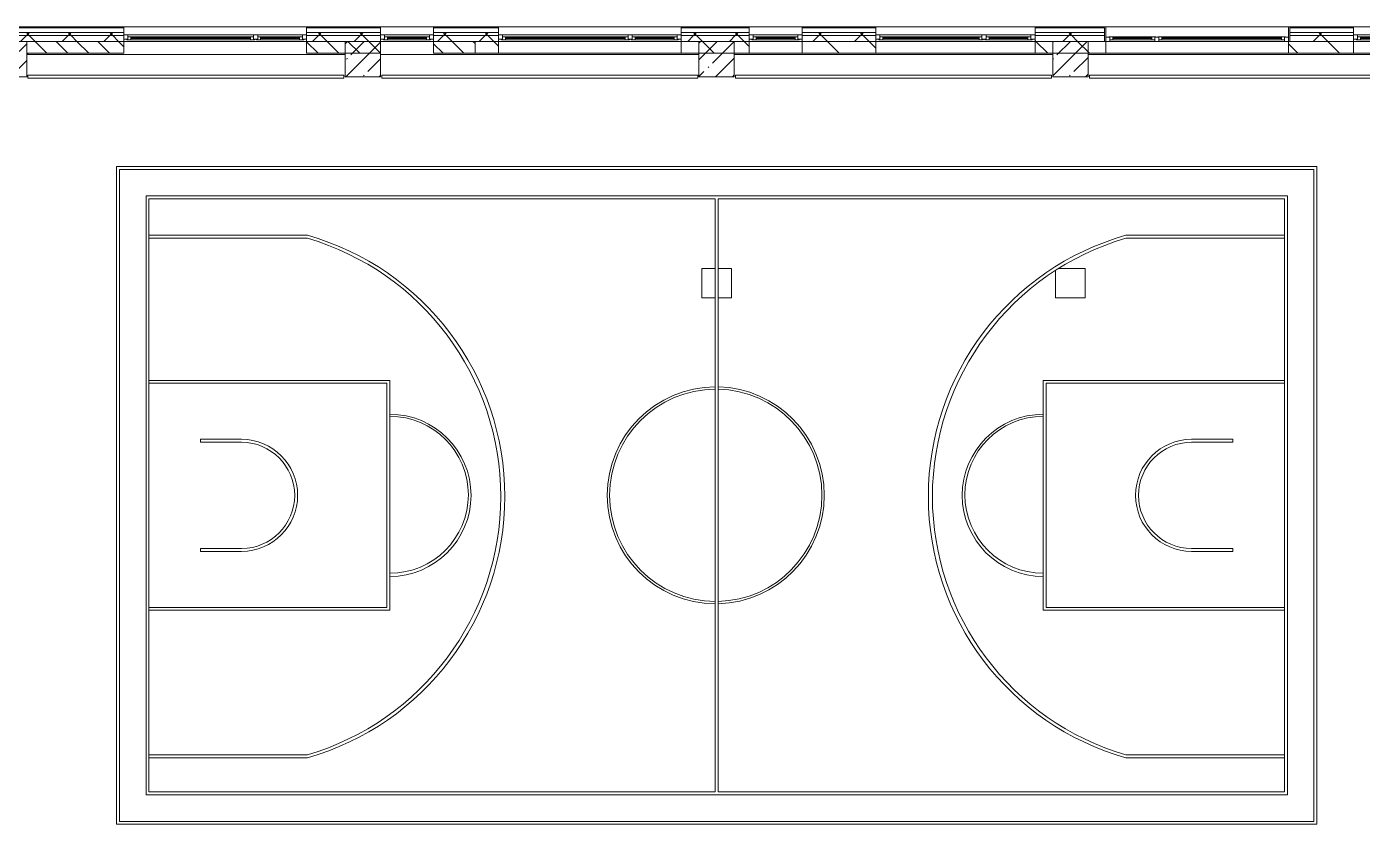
# Model space of a CAD drawing. Header units: millimetres. Extents: x 81548 to 272142, y -8553 to 29000.
# Drawn here: x 187892 to 210542, y 13824 to 27350 of the extents above; entities that cross this region are included whole.
import ezdxf

# ---------------------------------------------------------------- set-up
doc = ezdxf.new("R2010")
doc.units = ezdxf.units.MM
doc.linetypes.add('200_ШТРИХ__ш1_п0_6_', pattern=[800, 500, -300])
for name, color, linetype, lineweight in [('A-DETL-MBND-1', 7, '200_ШТРИХ__ш1_п0_6_', 9), ('A-GLAZ-3', 7, 'Continuous', 5), ('A-WALL', 7, 'Continuous', 9), ('A-WALL-3', 7, 'Continuous', 5), ('I-WALL-4', 7, 'Continuous', 5), ('S-COLS-3', 7, 'Continuous', 5)]:
    doc.layers.add(name, color=color, linetype=linetype, lineweight=lineweight)
doc.layers.add('A-FLOR-1', color=7, linetype='Continuous', lineweight=5, true_color=0xaaaaaa)
pattern_1 = [(45, (145131.5, 0), (-285.1231, 285.1231), []), (45, (145416.64, 0), (-285.1231, 285.1231), [504.031, -100.806, 16.764, -84.042])]
pattern_2 = [(45, (145131.5, 0), (-353.5534, 353.5534), []), (135, (145131.5, 0), (-353.5534, -353.5534), [])]

# ---------------------------------------------------------------- blocks, each defined once
blk = doc.blocks.new('BSC_Колонна _Прямоугольная - 600х600-V44-2_10_3_птичка')
at = {"layer": 'S-COLS-3'}
h = blk.add_hatch(dxfattribs=at)
h.set_pattern_fill('FP_73', color=256, style=0, pattern_type=2)
h.set_pattern_definition([(45, (-42460, -26800), (-285.123, 285.123), []), (45, (-42174.88, -26800), (-285.123, 285.123), [504.031, -100.806, 16.764, -84.042])])
h.paths.add_polyline_path([(-300, -300), (300, -300), (300, 300), (-300, 300)])
for p, q in [((300, 300), (-300, 300)), ((-300, 300), (-300, -300)), ((300, -300), (300, 300)), ((-300, -300), (300, -300))]:
    blk.add_line(p, q, dxfattribs=at)
blk = doc.blocks.new('120_Окно_СКБ_2Ст - 120_Окно_СКБ_2Ст 2700х2500 _мал створка справа_ 2-23206922-2_10_3_птичка')
at = {"layer": 'A-GLAZ-3'}
for p, q in [((-1350, -75), (-1350, -5)), ((-1350, -5), (-1280, -5)), ((1350, -5), (-1350, -5)), ((-1280, -75), (-1350, -75)), ((-1350, -75), (-1300, -75)), ((-1280, -75), (-1300, -75)), ((-1300, -75), (-1300, -85)), ((-1300, -85), (470, -85)), ((470, -85), (-1300, -85)), ((-1280, -5), (-1280, -75)), ((450, -35), (-1280, -35)), ((-1280, -35), (-1280, -75)), ((-1230, -85), (-1230, -35)), ((-1230, -55), (400, -55)), ((400, -65), (-1230, -65)), ((400, -85), (400, -35)), ((450, -75), (450, -5)), ((450, -5), (520, -5)), ((450, -75), (450, -35)), ((520, -75), (450, -75)), ((470, -75), (450, -75)), ((470, -75), (500, -75)), ((470, -85), (470, -75)), ((520, -75), (500, -75)), ((500, -75), (500, -85)), ((500, -85), (1300, -85)), ((1300, -85), (500, -85)), ((520, -5), (520, -75)), ((1280, -35), (520, -35)), ((520, -35), (520, -75)), ((570, -85), (570, -35)), ((570, -55), (1230, -55)), ((1230, -65), (570, -65)), ((1230, -85), (1230, -35)), ((1280, -75), (1280, -5)), ((1280, -5), (1350, -5)), ((1280, -75), (1280, -35)), ((1350, -75), (1280, -75)), ((1300, -75), (1280, -75)), ((1300, -75), (1350, -75)), ((1300, -85), (1300, -75)), ((1350, -5), (1350, -75))]:
    blk.add_line(p, q, dxfattribs=at)
blk = doc.blocks.new('120_Окно_СКБ_2Ст - 120_Окно_СКБ_2Ст 3100х2500 _мал_створка слева_ 2-19089248-2_10_3_птичка')
at = {"layer": 'A-GLAZ-3'}
for p, q in [((-1550, -75), (-1550, -5)), ((-1550, -5), (-1480, -5)), ((1550, -5), (-1550, -5)), ((-1480, -75), (-1550, -75)), ((-1550, -75), (-1500, -75)), ((-1480, -75), (-1500, -75)), ((-1500, -75), (-1500, -85)), ((-1500, -85), (670, -85)), ((670, -85), (-1500, -85)), ((-1480, -5), (-1480, -75)), ((650, -35), (-1480, -35)), ((-1480, -35), (-1480, -75)), ((-1430, -85), (-1430, -35)), ((-1430, -55), (600, -55)), ((600, -65), (-1430, -65)), ((600, -85), (600, -35)), ((650, -75), (650, -5)), ((650, -5), (720, -5)), ((650, -75), (650, -35)), ((720, -75), (650, -75)), ((670, -75), (650, -75)), ((670, -75), (700, -75)), ((670, -85), (670, -75)), ((720, -75), (700, -75)), ((700, -75), (700, -85)), ((700, -85), (1500, -85)), ((1500, -85), (700, -85)), ((720, -5), (720, -75)), ((1480, -35), (720, -35)), ((720, -35), (720, -75)), ((770, -85), (770, -35)), ((770, -55), (1430, -55)), ((1430, -65), (770, -65)), ((1430, -85), (1430, -35)), ((1480, -75), (1480, -5)), ((1480, -5), (1550, -5)), ((1480, -75), (1480, -35)), ((1550, -75), (1480, -75)), ((1500, -75), (1480, -75)), ((1500, -75), (1550, -75)), ((1500, -85), (1500, -75)), ((1550, -5), (1550, -75))]:
    blk.add_line(p, q, dxfattribs=at)
blk = doc.blocks.new('120_Окно_СКБ_1Ст - 120_Окно_СКБ_1Ст 900х2500_h_-19906774-2_10_3_птичка')
at = {"layer": 'A-GLAZ-3'}
for p, q in [((-450, -75), (-450, -5)), ((-450, -5), (-380, -5)), ((450, -5), (-450, -5)), ((-380, -75), (-450, -75)), ((-450, -75), (-400, -75)), ((-380, -75), (-400, -75)), ((-400, -75), (-400, -85)), ((-400, -85), (400, -85)), ((400, -85), (-400, -85)), ((-380, -5), (-380, -75)), ((380, -35), (-380, -35)), ((-380, -35), (-380, -75)), ((-330, -85), (-330, -35)), ((-330, -55), (330, -55)), ((330, -65), (-330, -65)), ((330, -85), (330, -35)), ((380, -75), (380, -5)), ((380, -5), (450, -5)), ((380, -75), (380, -35)), ((450, -75), (380, -75)), ((400, -75), (380, -75)), ((400, -75), (450, -75)), ((400, -85), (400, -75)), ((450, -5), (450, -75))]:
    blk.add_line(p, q, dxfattribs=at)
blk = doc.blocks.new('120_Окно_СКБ_2Ст - 120_Окно_СКБ_2Ст 3100х2500 _мал_створка слева_-22274797-2_10_3_птичка')
at = {"layer": 'A-GLAZ-3'}
for p, q in [((-1550, 45), (-1550, 115)), ((-1550, 115), (-1480, 115)), ((1550, 115), (-1550, 115)), ((-1480, 45), (-1550, 45)), ((-1550, 45), (-1500, 45)), ((-1480, 45), (-1500, 45)), ((-1500, 45), (-1500, 35)), ((-1500, 35), (670, 35)), ((670, 35), (-1500, 35)), ((-1480, 115), (-1480, 45)), ((650, 85), (-1480, 85)), ((-1480, 85), (-1480, 45)), ((-1430, 35), (-1430, 85)), ((-1430, 65), (600, 65)), ((600, 55), (-1430, 55)), ((600, 35), (600, 85)), ((650, 45), (650, 115)), ((650, 115), (720, 115)), ((650, 45), (650, 85)), ((720, 45), (650, 45)), ((670, 45), (650, 45)), ((670, 45), (700, 45)), ((670, 35), (670, 45)), ((720, 45), (700, 45)), ((700, 45), (700, 35)), ((700, 35), (1500, 35)), ((1500, 35), (700, 35)), ((720, 115), (720, 45)), ((1480, 85), (720, 85)), ((720, 85), (720, 45)), ((770, 35), (770, 85)), ((770, 65), (1430, 65)), ((1430, 55), (770, 55)), ((1430, 35), (1430, 85)), ((1480, 45), (1480, 115)), ((1480, 115), (1550, 115)), ((1480, 45), (1480, 85)), ((1550, 45), (1480, 45)), ((1500, 45), (1480, 45)), ((1500, 45), (1550, 45)), ((1500, 35), (1500, 45)), ((1550, 115), (1550, 45))]:
    blk.add_line(p, q, dxfattribs=at)
blk = doc.blocks.new('BSC_Колонна _Прямоугольная - 500х500-33455413-2_10_3_птичка')
at = {"layer": 'A-DETL-MBND-1'}
for p, q in [((-250, 250), (-23, 250)), ((-250, -250), (-250, 250)), ((27, 250), (250, 250)), ((250, 250), (250, -250)), ((-23, -250), (-250, -250)), ((250, -250), (27, -250))]:
    blk.add_line(p, q, dxfattribs=at)
blk = doc.blocks.new('BSC_Колонна _Прямоугольная - 500х500-V123-2_10_3_птичка')
at = {"layer": 'A-DETL-MBND-1'}
for p, q in [((-198, 250), (250, 250)), ((250, 250), (250, -250)), ((-250, -250), (-250, 216)), ((250, -250), (-250, -250))]:
    blk.add_line(p, q, dxfattribs=at)

msp = doc.modelspace()

# ---------------------------------------------------------------- hatches: boundary and pattern name
at = {"layer": 'A-WALL-3'}
h = msp.add_hatch(dxfattribs=at)
h.set_pattern_fill('FP_55', color=256, style=0, pattern_type=2)
h.set_pattern_definition(pattern_2)
h.paths.add_polyline_path([(229991.5, 27200), (229991.5, 27250), (225481.5, 27250), (225481.5, 27200), (229667.3, 27200)])
h.paths.add_polyline_path([(221774.9, 27200), (222981.5, 27200), (222981.5, 27250), (221471.5, 27250), (221471.5, 27200)])
h.paths.add_polyline_path([(211291.5, 27200), (213091.5, 27200), (213091.5, 27250), (211291.5, 27250)])
h.paths.add_polyline_path([(210391.5, 27200), (210391.5, 27250), (209311.5, 27250), (209311.5, 27200), (210086.7, 27200)])
h.paths.add_polyline_path([(213991.5, 27200), (219371.5, 27200), (219371.5, 27250), (213991.5, 27250)])
h.paths.add_polyline_path([(202276, 27200), (202291.5, 27200), (202291.5, 27250), (201041.4, 27250), (201041.4, 27200), (201347.5, 27200)])
h.paths.add_polyline_path([(204991.5, 27200), (206171.5, 27200), (206171.5, 27250), (204991.5, 27250)])
h.paths.add_polyline_path([(195776.4, 27200), (195891.7, 27200), (195891.7, 27250), (194791.8, 27250), (194791.8, 27200), (194847.8, 27200)])
h.paths.add_polyline_path([(198991.7, 27200), (200141.4, 27200), (200141.4, 27250), (198991.7, 27250)])
h.paths.add_polyline_path([(192638.5, 27200), (193891.8, 27200), (193891.8, 27250), (192638.5, 27250)])
h.paths.add_polyline_path([(189538.5, 27200), (189538.5, 27250), (187141.5, 27250), (187141.5, 27200), (188348.2, 27200)])
h = msp.add_hatch(dxfattribs=at)
h.set_pattern_fill('FP_55', color=256, style=0, pattern_type=2)
h.set_pattern_definition(pattern_2)
h.paths.add_polyline_path([(229991.5, 27100), (229991.5, 27200), (225481.5, 27200), (225481.5, 27100), (229667.3, 27100)])
h.paths.add_polyline_path([(210391.5, 27100), (210391.5, 27200), (209311.5, 27200), (209311.5, 27100), (210086.7, 27100)])
h.paths.add_polyline_path([(213991.5, 27100), (219371.5, 27100), (219371.5, 27200), (213991.5, 27200)])
h.paths.add_polyline_path([(212489.7, 27100), (213091.5, 27100), (213091.5, 27200), (211291.5, 27200), (211291.5, 27100), (211891.5, 27100)])
h.paths.add_polyline_path([(222981.5, 27100), (222981.5, 27200), (221471.5, 27200), (221471.5, 27100), (222703.4, 27100)])
h.paths.add_polyline_path([(202291.5, 27100), (202291.5, 27200), (201041.4, 27200), (201041.4, 27100), (202276, 27100)])
h.paths.add_polyline_path([(205886.7, 27100), (206171.5, 27100), (206171.5, 27200), (204991.5, 27200), (204991.5, 27100), (205525.8, 27100)])
h.paths.add_polyline_path([(199490.4, 27100), (200141.4, 27100), (200141.4, 27200), (198991.7, 27200), (198991.7, 27100)])
h.paths.add_polyline_path([(195891.7, 27100), (195891.7, 27200), (194791.8, 27200), (194791.8, 27100), (195776.4, 27100)])
h.paths.add_polyline_path([(188348.2, 27100), (189538.5, 27100), (189538.5, 27200), (187191.5, 27200), (187191.5, 27100), (187891.5, 27100)])
h.paths.add_polyline_path([(192638.5, 27100), (193891.8, 27100), (193891.8, 27200), (192638.5, 27200)])
h = msp.add_hatch(dxfattribs=at)
h.set_pattern_fill('FP_65', color=256, style=0, pattern_type=2)
h.set_pattern_definition([(135, (145131.52, 0), (-176.7767, -176.7767), [])])
h.paths.add_polyline_path([(194847.8, 26900), (195496.3, 26900), (195496.3, 27100), (194791.8, 27100), (194791.8, 26900)])
h.paths.add_polyline_path([(189538.5, 26900), (189538.5, 27100), (187891.5, 27100), (187891.5, 26900), (188348.2, 26900)])
h.paths.add_polyline_path([(192638.5, 26900), (193891.8, 26900), (193891.8, 27100), (192638.5, 27100)])
at = {"layer": 'I-WALL-4'}
h = msp.add_hatch(dxfattribs=at)
h.set_pattern_fill('FP_66', color=256, style=0, pattern_type=2)
h.set_pattern_definition([(135, (145131.5, 0), (-353.5534, -353.5534), [])])
h.paths.add_polyline_path([(229331.5, 26900), (229331.5, 27100), (226281.5, 27100), (226281.5, 26900), (229232.2, 26900)])
h.paths.add_polyline_path([(225781.5, 26900), (225781.5, 27100), (225481.5, 27100), (225481.5, 26900), (225489, 26900)])
h.paths.add_polyline_path([(215941.5, 26900), (218671.5, 26900), (218671.5, 27100), (215941.5, 27100)])
h.paths.add_polyline_path([(212489.7, 26900), (213091.5, 26900), (213091.5, 27100), (211891.5, 27100), (211891.5, 26900)])
h.paths.add_polyline_path([(215441.5, 26900), (215441.5, 27100), (213991.5, 27100), (213991.5, 26900), (215275.3, 26900)])
h.paths.add_polyline_path([(222981.5, 26900), (222981.5, 27100), (222381.5, 27100), (222381.5, 26900), (222801.5, 26900)])
h.paths.add_polyline_path([(219371.5, 26900), (219371.5, 27100), (219171.5, 27100), (219171.5, 26900)])
h.paths.add_polyline_path([(221881.5, 26900), (221881.5, 27100), (221471.5, 27100), (221471.5, 26900), (221774.9, 26900)])
h.paths.add_polyline_path([(202276, 26900), (202291.5, 26900), (202291.5, 27100), (201041.4, 27100), (201041.4, 26900), (201347.5, 26900)])
h.paths.add_polyline_path([(204991.5, 26900), (206191.5, 26900), (206191.5, 27100), (204991.5, 27100)])
h.paths.add_polyline_path([(199490.4, 26900), (200141.4, 26900), (200141.4, 27100), (198991.7, 27100), (198991.7, 26900)])
h.paths.add_polyline_path([(209596.3, 26900), (210391.5, 26900), (210391.5, 27100), (209291.5, 27100), (209291.5, 26900)])
h.paths.add_polyline_path([(195891.7, 26900), (195891.7, 27100), (195496.3, 27100), (195496.3, 26900), (195776.4, 26900)])
at = {"layer": 'S-COLS-3'}
h = msp.add_hatch(dxfattribs=at)
h.set_pattern_fill('FP_63', color=256, style=0, pattern_type=2)
h.set_pattern_definition(pattern_1)
h.paths.add_polyline_path([(193891.5, 26500), (193891.5, 27100), (193291.5, 27100), (193291.5, 26500)])
h = msp.add_hatch(dxfattribs=at)
h.set_pattern_fill('FP_63', color=256, style=0, pattern_type=2)
h.set_pattern_definition(pattern_1)
h.paths.add_polyline_path([(199891.5, 26500), (199891.5, 27100), (199291.5, 27100), (199291.5, 26500), (199490.4, 26500)])
h = msp.add_hatch(dxfattribs=at)
h.set_pattern_fill('FP_63', color=256, style=0, pattern_type=2)
h.set_pattern_definition(pattern_1)
h.paths.add_polyline_path([(205291.5, 26500), (205891.5, 26500), (205891.5, 27100), (205291.5, 27100), (205291.5, 26839.2)])

# ---------------------------------------------------------------- linework, layer by layer
at = {"layer": 'A-FLOR-1'}
for p, q in [((187911.5, 26880), (187891.5, 26880)), ((193891.8, 26880), (193891.8, 26500)), ((209771.5, 24981.3), (189415.1, 24981.3)), ((189415.1, 24981.3), (189415.1, 13824.4)), ((189465.1, 13874.4), (189465.1, 24931.3)), ((189465.1, 24931.3), (209721.5, 24931.3)), ((209721.5, 24931.3), (209721.5, 13874.4)), ((209771.5, 13824.4), (209771.5, 24981.3)), ((209271.5, 24481.3), (189915.1, 24481.3)), ((189915.1, 24481.3), (189915.1, 14324.4)), ((209271.5, 14324.4), (209271.5, 24481.3)), ((189965.1, 14374.4), (189965.1, 24431.3)), ((189965.1, 24431.3), (199568.3, 24431.3)), ((199568.3, 24431.3), (199568.3, 14374.4)), ((199618.3, 14374.4), (199618.3, 24431.3)), ((199618.3, 24431.3), (209221.5, 24431.3)), ((209221.5, 24431.3), (209221.5, 14374.4)), ((192651.2, 23812.8), (189961.5, 23812.8)), ((189961.5, 23812.8), (189961.5, 23762.8)), ((209221.5, 23812.8), (206531.8, 23812.8)), ((189961.5, 23762.8), (192651.2, 23762.8)), ((206531.8, 23762.8), (209221.5, 23762.8)), ((194051.2, 21352.8), (189961.5, 21352.8)), ((189961.5, 21352.8), (189961.5, 21302.8)), ((189961.5, 21302.8), (194001.2, 21302.8)), ((194001.2, 21302.8), (194001.2, 17502.8)), ((194051.2, 17452.8), (194051.2, 21352.8)), ((205131.8, 21352.8), (205131.8, 17452.8)), ((209221.5, 21352.8), (205131.8, 21352.8)), ((205181.8, 17502.8), (205181.8, 21302.8)), ((205181.8, 21302.8), (209221.5, 21302.8)), ((190836.5, 20352.8), (190836.5, 20302.8)), ((191536.5, 20352.8), (190836.5, 20352.8)), ((190836.5, 20302.8), (191536.5, 20302.8)), ((208346.5, 20352.8), (207646.5, 20352.8)), ((207646.5, 20302.8), (208346.5, 20302.8)), ((208346.5, 20302.8), (208346.5, 20352.8)), ((191536.5, 18502.8), (190836.5, 18502.8)), ((190836.5, 18502.8), (190836.5, 18452.8)), ((190836.5, 18452.8), (191536.5, 18452.8)), ((208346.5, 18502.8), (207646.5, 18502.8)), ((207646.5, 18452.8), (208346.5, 18452.8)), ((208346.5, 18452.8), (208346.5, 18502.8)), ((194001.2, 17502.8), (189961.5, 17502.8)), ((189961.5, 17502.8), (189961.5, 17452.8)), ((189961.5, 17452.8), (194051.2, 17452.8)), ((205131.8, 17452.8), (209221.5, 17452.8)), ((209221.5, 17502.8), (205181.8, 17502.8)), ((192651.2, 15002.8), (189961.5, 15002.8)), ((189961.5, 15002.8), (189961.5, 14952.8)), ((189961.5, 14952.8), (192651.2, 14952.8)), ((209221.5, 15002.8), (206531.8, 15002.8)), ((206531.8, 14952.8), (209221.5, 14952.8)), ((189915.1, 14324.4), (209271.5, 14324.4)), ((199568.3, 14374.4), (189965.1, 14374.4)), ((209221.5, 14374.4), (199618.3, 14374.4)), ((189415.1, 13824.4), (209771.5, 13824.4)), ((209721.5, 13874.4), (189465.1, 13874.4))]:
    msp.add_line(p, q, dxfattribs=at)
for centre, radius, start, end in [((191396.5, 19382.8), 4604.2, 285.81331, 74.18669), ((207786.5, 19382.8), 4604.2, 105.81331, 254.18669), ((191367, 19382.8), 4564.4, 286.34112, 73.65888), ((207816, 19382.8), 4564.4, 106.34112, 253.65888), ((199576.7, 19403.3), 1840, 90.26005, 180), ((199576.7, 19403.3), 1800, 90.26583, 180), ((199576.7, 19403.3), 1840, 0, 88.70133), ((199576.7, 19403.3), 1800, 0, 88.67247), ((194051.2, 19402.8), 1375, 270, 90), ((194051.2, 19411.7), 1330, 270, 90), ((205131.8, 19402.8), 1375, 90, 270), ((205131.8, 19411.7), 1330, 90, 270), ((191536.5, 19402.8), 950, 270, 90), ((191536.5, 19402.8), 900, 270, 90), ((207646.5, 19402.8), 950, 90, 270), ((207646.5, 19402.8), 900, 90, 270), ((199576.7, 19403.3), 1840, 180, 269.73995), ((199576.7, 19403.3), 1800, 180, 269.73417), ((199576.7, 19403.3), 1800, 271.32753, 360), ((199576.7, 19403.3), 1840, 271.29867, 360)]:
    msp.add_arc(centre, radius, start, end, dxfattribs=at)
at = {"layer": 'A-WALL'}
for p, q in [((189538.5, 27330), (187061.5, 27330)), ((189538.5, 27250), (187141.5, 27250)), ((189538.5, 27200), (187191.5, 27200)), ((193891.8, 27330), (192638.5, 27330)), ((193891.8, 27250), (192638.5, 27250)), ((193891.8, 27200), (192638.5, 27200)), ((195891.7, 27330), (194791.8, 27330)), ((195891.7, 27250), (194791.8, 27250)), ((195891.7, 27200), (194791.8, 27200)), ((200141.4, 27330), (198991.7, 27330)), ((200141.4, 27250), (198991.7, 27250)), ((200141.4, 27200), (198991.7, 27200)), ((202291.5, 27330), (201041.4, 27330)), ((202291.5, 27250), (201041.4, 27250)), ((202291.5, 27200), (201041.4, 27200)), ((206171.5, 27330), (204991.5, 27330)), ((206171.5, 27250), (204991.5, 27250)), ((206171.5, 27200), (204991.5, 27200)), ((206171.5, 27100), (206171.5, 27330)), ((209311.5, 27330), (209311.5, 27100)), ((210391.5, 27330), (209311.5, 27330)), ((210391.5, 27250), (209311.5, 27250)), ((210391.5, 27200), (209311.5, 27200)), ((189538.5, 27100), (187891.5, 27100)), ((187891.5, 27100), (189538.5, 27100)), ((193891.8, 27100), (192638.5, 27100)), ((192638.5, 27100), (193891.8, 27100)), ((195496.3, 27100), (194791.8, 27100)), ((194791.8, 27100), (195891.7, 27100)), ((195496.3, 26900), (195496.3, 27100)), ((200141.4, 27100), (198991.7, 27100)), ((202291.5, 27100), (201041.4, 27100)), ((206191.5, 27100), (204991.5, 27100)), ((210391.5, 27100), (209291.5, 27100))]:
    msp.add_line(p, q, dxfattribs=at)
at = {"layer": 'A-WALL-3'}
for p, q in [((187041.5, 27350), (194791.8, 27350)), ((189538.5, 27100), (189538.5, 27350)), ((192638.5, 27350), (192638.5, 27100)), ((193891.8, 27100), (193891.8, 27350)), ((194791.8, 27350), (194791.8, 27100)), ((221471.5, 27350), (194791.8, 27350)), ((195891.7, 27100), (195891.7, 27350)), ((198991.7, 27350), (198991.7, 27100)), ((200141.4, 27100), (200141.4, 27350)), ((201041.4, 27350), (201041.4, 27100)), ((202291.5, 27100), (202291.5, 27350)), ((204991.5, 27350), (204991.5, 27100)), ((206191.5, 27100), (206191.5, 27350)), ((209291.5, 27350), (209291.5, 27100)), ((210391.5, 27100), (210391.5, 27350)), ((189538.5, 26900), (189538.5, 27100)), ((192638.5, 27100), (189538.5, 27100)), ((192638.5, 27100), (192638.5, 26900)), ((193891.8, 26900), (193891.8, 27100)), ((194791.8, 27100), (193891.8, 27100)), ((194791.8, 27100), (194791.8, 26900)), ((187891.5, 26900), (189538.5, 26900)), ((192638.5, 26900), (193891.8, 26900)), ((194791.8, 26900), (195496.3, 26900))]:
    msp.add_line(p, q, dxfattribs=at)
at = {"layer": 'I-WALL-4'}
for p, q in [((189538.5, 27100), (192638.5, 27100)), ((193891.8, 27100), (194791.8, 27100)), ((195891.7, 26900), (195891.7, 27100)), ((195891.7, 27100), (198991.7, 27100)), ((198991.7, 27100), (198991.7, 26900)), ((200141.4, 26900), (200141.4, 27100)), ((200141.4, 27100), (201041.4, 27100)), ((201041.4, 27100), (201041.4, 26900)), ((202291.5, 26900), (202291.5, 27100)), ((202291.5, 27100), (204991.5, 27100)), ((204991.5, 27100), (204991.5, 26900)), ((206191.5, 26900), (206191.5, 27100)), ((206191.5, 27100), (209291.5, 27100)), ((209291.5, 27100), (209291.5, 26900)), ((210391.5, 26900), (210391.5, 27100)), ((210391.5, 27100), (211271.5, 27100)), ((187911.5, 26900), (187911.5, 26880)), ((193291.5, 26880), (187911.5, 26880)), ((199291.5, 26880), (193891.5, 26880)), ((211291.5, 26900), (195496.3, 26900)), ((205291.5, 26880), (199891.5, 26880)), ((211271.5, 26880), (205891.5, 26880)), ((187912.5, 26530), (193271.5, 26530)), ((187912.5, 26530), (187912.5, 26480)), ((193271.5, 26480), (193271.5, 26530)), ((193912.8, 26529), (199270.5, 26529)), ((193912.8, 26529), (193912.8, 26479)), ((199270.5, 26479), (199270.5, 26529)), ((199911.5, 26529), (205271.5, 26529)), ((199911.5, 26529), (199911.5, 26479)), ((205271.5, 26479), (205271.5, 26529)), ((205912.5, 26529), (211291.5, 26529)), ((205912.5, 26529), (205912.5, 26479)), ((193271.5, 26480), (187912.5, 26480)), ((199270.5, 26479), (193912.8, 26479)), ((205271.5, 26479), (199911.5, 26479)), ((211292, 26479), (205912.5, 26479))]:
    msp.add_line(p, q, dxfattribs=at)
at = {"layer": 'S-COLS-3'}
for p, q in [((193891.5, 27100), (193291.5, 27100)), ((193291.5, 27100), (193291.5, 26500)), ((193891.5, 26500), (193891.5, 27100)), ((199891.5, 27100), (199291.5, 27100)), ((199291.5, 27100), (199291.5, 26500)), ((199891.5, 26500), (199891.5, 27100)), ((205891.5, 27100), (205291.5, 27100)), ((205291.5, 27100), (205291.5, 26500)), ((205891.5, 26500), (205891.5, 27100)), ((193291.5, 26500), (193891.5, 26500)), ((199291.5, 26500), (199891.5, 26500)), ((205291.5, 26500), (205891.5, 26500))]:
    msp.add_line(p, q, dxfattribs=at)

# ---------------------------------------------------------------- block references
at = {"layer": 'A-DETL-MBND-1'}
for name, p in [('BSC_Колонна _Прямоугольная - 500х500-33455413-2_10_3_птичка', (199591.5, 23000)), ('BSC_Колонна _Прямоугольная - 500х500-V123-2_10_3_птичка', (205591.5, 23000))]:
    msp.add_blockref(name, p, dxfattribs=at)
at = {"layer": 'A-GLAZ-3'}
for name, p in [('120_Окно_СКБ_2Ст - 120_Окно_СКБ_2Ст 3100х2500 _мал_створка слева_ 2-19089248-2_10_3_птичка', (191088.5, 27215)), ('120_Окно_СКБ_1Ст - 120_Окно_СКБ_1Ст 900х2500_h_-19906774-2_10_3_птичка', (194341.8, 27215)), ('120_Окно_СКБ_2Ст - 120_Окно_СКБ_2Ст 3100х2500 _мал_створка слева_ 2-19089248-2_10_3_птичка', (197441.7, 27215)), ('120_Окно_СКБ_1Ст - 120_Окно_СКБ_1Ст 900х2500_h_-19906774-2_10_3_птичка', (200591.4, 27215)), ('120_Окно_СКБ_2Ст - 120_Окно_СКБ_2Ст 2700х2500 _мал створка справа_ 2-23206922-2_10_3_птичка', (203641.5, 27215)), ('120_Окно_СКБ_1Ст - 120_Окно_СКБ_1Ст 900х2500_h_-19906774-2_10_3_птичка', (210841.5, 27215))]:
    msp.add_blockref(name, p, dxfattribs=at)
at = {"layer": 'A-GLAZ-3', "rotation": 180}
msp.add_blockref('120_Окно_СКБ_2Ст - 120_Окно_СКБ_2Ст 3100х2500 _мал_створка слева_-22274797-2_10_3_птичка', (207741.5, 27215), dxfattribs=at)
at = {"layer": 'S-COLS-3'}
msp.add_blockref('BSC_Колонна _Прямоугольная - 600х600-V44-2_10_3_птичка', (187591.5, 26800), dxfattribs=at)

doc.saveas('drawing.dxf')
